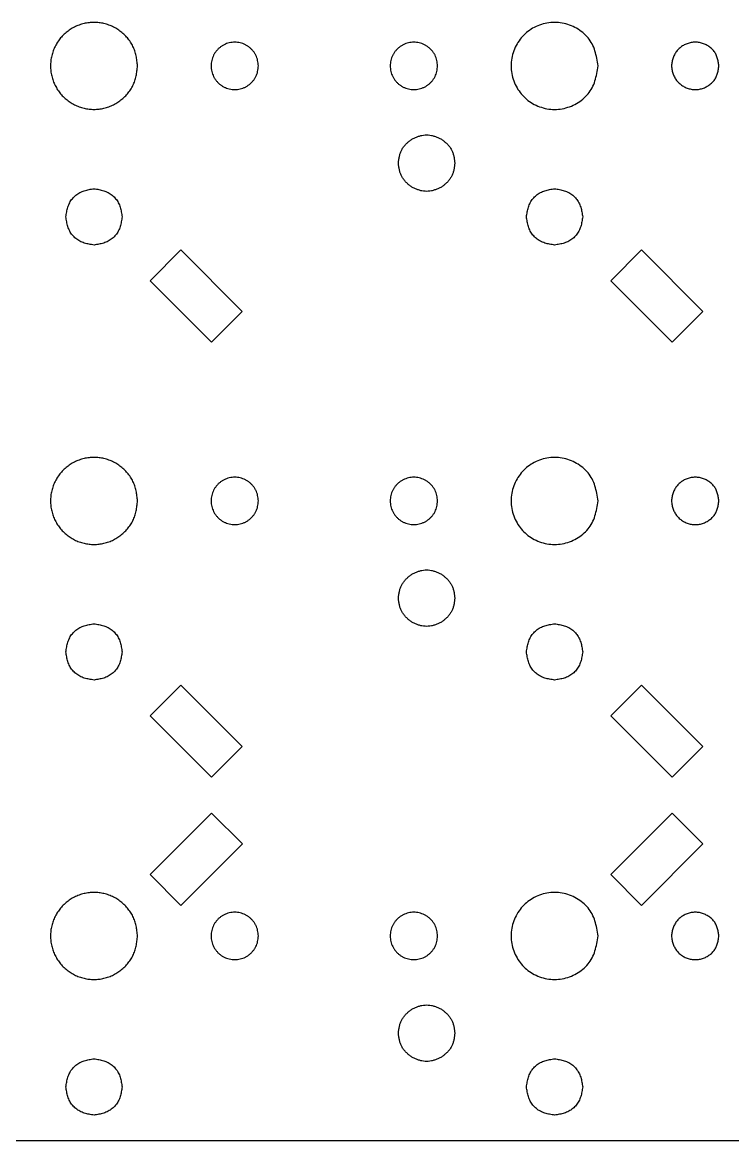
# Model space of a CAD drawing. Extents: x 1 to 215, y -90 to -6.
# Drawn here: x 60.01 to 87.77, y -89.68 to -45.98 of the extents above; entities that cross this region are included whole.
import ezdxf

# ---------------------------------------------------------------- set-up
doc = ezdxf.new("R2010")
doc.units = 0
for name, color, linetype in [('Cork_Diodes', 7, 'CONTINUOUS'), ('Cork_Holes', 7, 'CONTINUOUS'), ('Cork_Outline', 7, 'CONTINUOUS')]:
    doc.layers.add(name, color=color, linetype=linetype)

msp = doc.modelspace()

# ---------------------------------------------------------------- linework, layer by layer
at = {"layer": 'Cork_Diodes', "color": 2}
for points in [[(66.205986, -54.879112), (65.004566, -56.080532)], [(68.605987, -57.279121), (66.205986, -54.879112)], [(84.206966, -54.879112), (83.005546, -56.080532)], [(86.606965, -57.279121), (84.206966, -54.879112)], [(67.404565, -58.480541), (65.004566, -56.080532)], [(85.405545, -58.480541), (83.005546, -56.080532)], [(68.605987, -57.279121), (67.404565, -58.480541)], [(86.606965, -57.279121), (85.405545, -58.480541)], [(66.205986, -71.879332), (65.004566, -73.080752)], [(68.605987, -74.279341), (66.205986, -71.879332)], [(84.206966, -71.879332), (83.005546, -73.080752)], [(86.606965, -74.279341), (84.206966, -71.879332)], [(67.404565, -75.480761), (65.004566, -73.080752)], [(85.405545, -75.480761), (83.005546, -73.080752)], [(68.605987, -74.279341), (67.404565, -75.480761)], [(86.606965, -74.279341), (85.405545, -75.480761)], [(65.006752, -79.289993), (67.40675, -76.890011)], [(68.60817, -78.091431), (67.40675, -76.890011)], [(83.007732, -79.289993), (85.40773, -76.890011)], [(86.60915, -78.091431), (85.40773, -76.890011)], [(66.208172, -80.491413), (68.60817, -78.091431)], [(84.209152, -80.491413), (86.60915, -78.091431)], [(66.208172, -80.491413), (65.006752, -79.289993)], [(84.209152, -80.491413), (83.007732, -79.289993)]]:
    msp.add_lwpolyline(points, dxfattribs=at)
at = {"layer": 'Cork_Holes', "color": 1}
for points, knots in [([(64.50988, -47.685223), (64.503118, -47.751385), (64.489641, -47.883244), (64.45997, -48.079282), (64.411239, -48.270261), (64.334885, -48.451417), (64.235631, -48.620907), (64.116301, -48.778685), (63.979874, -48.922966), (63.827663, -49.051241), (63.661796, -49.160934), (63.483965, -49.250116), (63.296807, -49.318015), (63.103881, -49.363527), (62.907957, -49.38612), (62.711749, -49.386123), (62.515901, -49.363534), (62.323076, -49.318004), (62.135937, -49.25007), (61.957925, -49.160862), (61.791658, -49.051309), (61.639251, -48.923205), (61.5034, -48.778961), (61.385907, -48.620627), (61.287801, -48.450716), (61.209417, -48.2698), (61.15244, -48.080025), (61.11771, -47.883986), (61.105971, -47.685223), (61.11771, -47.48646), (61.15244, -47.290422), (61.209419, -47.100644), (61.287803, -46.919722), (61.385906, -46.749802), (61.503392, -46.59146), (61.639255, -46.447234), (61.79166, -46.319136), (61.957926, -46.209584), (62.135938, -46.120375), (62.323077, -46.05244), (62.515897, -46.006875), (62.711752, -45.98432), (62.907955, -45.984323), (63.103885, -46.006881), (63.296805, -46.052429), (63.483964, -46.120329), (63.661795, -46.209512), (63.827662, -46.319204), (63.979869, -46.447472), (64.116309, -46.591736), (64.235631, -46.749521), (64.334884, -46.919021), (64.411237, -47.100184), (64.459971, -47.291164), (64.489646, -47.487202), (64.50312, -47.619061), (64.50988, -47.685223)], [0, 0, 0, 0, 0.199511, 0.397619, 0.594372, 0.789092, 0.985302, 1.182164, 1.381307, 1.579789, 1.778023, 1.976494, 2.17521, 2.373968, 2.569796, 2.765564, 2.961306, 3.159921, 3.358581, 3.557237, 3.755889, 3.954551, 4.153188, 4.348958, 4.544734, 4.740506, 4.939139, 5.137799, 5.336447, 5.535096, 5.733755, 5.932388, 6.128167, 6.323954, 6.519729, 6.718353, 6.91701, 7.115662, 7.314318, 7.512981, 7.7116, 7.90734, 8.103108, 8.298934, 8.497696, 8.696414, 8.894886, 9.09312, 9.291596, 9.490726, 9.687594, 9.883815, 10.078541, 10.275295, 10.473403, 10.672913, 10.672913, 10.672913, 10.672913]), ([(82.510098, -47.685223), (82.494574, -47.784809), (82.463773, -47.982399), (82.397101, -48.272907), (82.288665, -48.546608), (82.122505, -48.787618), (81.91417, -48.992516), (81.670249, -49.161557), (81.399173, -49.288291), (81.108913, -49.367164), (80.809867, -49.394254), (80.510613, -49.367122), (80.22024, -49.288598), (79.950295, -49.16221), (79.70954, -48.991959), (79.503312, -48.785683), (79.333144, -48.545056), (79.206723, -48.275341), (79.128152, -47.984966), (79.101078, -47.685219), (79.128151, -47.385474), (79.206722, -47.095099), (79.333147, -46.825388), (79.503313, -46.584756), (79.709538, -46.378469), (79.950289, -46.208206), (80.220244, -46.081843), (80.510613, -46.003324), (80.809867, -45.976193), (81.108912, -46.003281), (81.399169, -46.08215), (81.670255, -46.208858), (81.914172, -46.377913), (82.122503, -46.582821), (82.288659, -46.823837), (82.397101, -47.097532), (82.463775, -47.388041), (82.494575, -47.585633), (82.510098, -47.685223)], [0, 0, 0, 0, 0.30234, 0.599874, 0.892711, 1.17954, 1.471261, 1.764908, 2.065682, 2.364592, 2.662799, 2.961697, 3.261277, 3.560795, 3.851168, 4.141486, 4.43172, 4.730945, 5.030386, 5.329728, 5.629082, 5.928517, 6.227737, 6.517976, 6.808304, 7.098681, 7.39819, 7.697768, 7.996667, 8.294874, 8.593782, 8.894548, 9.188199, 9.479928, 9.766762, 10.059594, 10.357123, 10.659474, 10.659474, 10.659474, 10.659474]), ([(69.234997, -47.685223), (69.231318, -47.721222), (69.223984, -47.792968), (69.207846, -47.899637), (69.181322, -48.00355), (69.139779, -48.102122), (69.085774, -48.194346), (69.020845, -48.280197), (68.94661, -48.3587), (68.863789, -48.428495), (68.773543, -48.488189), (68.676775, -48.536702), (68.574942, -48.573647), (68.469973, -48.59844), (68.363357, -48.610641), (68.256607, -48.610646), (68.150039, -48.59843), (68.04511, -48.573692), (67.943295, -48.536691), (67.846434, -48.488148), (67.755966, -48.428533), (67.673038, -48.35883), (67.599117, -48.280347), (67.535187, -48.194194), (67.481809, -48.10174), (67.439158, -48.003301), (67.408155, -47.90004), (67.389258, -47.793372), (67.38287, -47.685219), (67.389256, -47.577068), (67.408151, -47.4704), (67.43916, -47.367145), (67.481809, -47.268706), (67.535187, -47.176253), (67.599117, -47.090099), (67.673037, -47.011616), (67.755965, -46.941913), (67.846433, -46.8823), (67.943291, -46.833753), (68.045119, -46.7968), (68.150033, -46.772004), (68.256607, -46.759804), (68.363358, -46.759801), (68.469966, -46.772021), (68.57495, -46.796743), (68.67678, -46.833715), (68.773535, -46.882262), (68.86379, -46.941949), (68.94661, -47.011746), (69.020845, -47.090249), (69.085773, -47.1761), (69.139777, -47.268325), (69.181322, -47.366894), (69.207841, -47.470804), (69.223988, -47.577472), (69.231319, -47.649221), (69.234997, -47.685223)], [0, 0, 0, 0, 0.108553, 0.21635, 0.323408, 0.429357, 0.536121, 0.643239, 0.751593, 0.85959, 0.967456, 1.075444, 1.183569, 1.291718, 1.398265, 1.504786, 1.611285, 1.719348, 1.82745, 1.935546, 2.043639, 2.151734, 2.259813, 2.366337, 2.472864, 2.579386, 2.687466, 2.795563, 2.903647, 3.011743, 3.119835, 3.227909, 3.334431, 3.440959, 3.547482, 3.65556, 3.763656, 3.87175, 3.979842, 4.087936, 4.196006, 4.302506, 4.409027, 4.515573, 4.623713, 4.731843, 4.839844, 4.947709, 5.055706, 5.16406, 5.271178, 5.377942, 5.483891, 5.590942, 5.698734, 5.807299, 5.807299, 5.807299, 5.807299]), ([(76.234983, -47.685223), (76.231304, -47.721222), (76.22397, -47.792968), (76.207832, -47.899637), (76.181308, -48.00355), (76.139765, -48.102122), (76.08576, -48.194346), (76.020831, -48.280197), (75.946596, -48.3587), (75.863775, -48.428495), (75.773529, -48.488188), (75.676762, -48.536702), (75.574929, -48.573647), (75.469959, -48.59844), (75.363343, -48.610641), (75.256593, -48.610646), (75.150025, -48.59843), (75.045096, -48.573692), (74.943281, -48.536691), (74.84642, -48.488148), (74.755952, -48.428533), (74.673024, -48.35883), (74.599103, -48.280347), (74.535173, -48.194194), (74.481795, -48.10174), (74.439144, -48.003301), (74.408141, -47.90004), (74.389244, -47.793372), (74.382856, -47.685219), (74.389242, -47.577068), (74.408137, -47.4704), (74.439146, -47.367145), (74.481794, -47.268706), (74.535174, -47.176253), (74.599103, -47.090099), (74.673024, -47.011617), (74.755952, -46.941913), (74.846419, -46.8823), (74.943277, -46.833753), (75.045105, -46.7968), (75.150019, -46.772004), (75.256593, -46.759804), (75.363344, -46.759801), (75.469952, -46.772021), (75.574937, -46.796743), (75.676767, -46.833715), (75.773521, -46.882262), (75.863776, -46.941949), (75.946596, -47.011746), (76.020831, -47.090249), (76.085759, -47.1761), (76.139763, -47.268325), (76.181308, -47.366894), (76.207827, -47.470804), (76.223974, -47.577472), (76.231305, -47.649221), (76.234983, -47.685223)], [0, 0, 0, 0, 0.108553, 0.21635, 0.323408, 0.429357, 0.536121, 0.643239, 0.751593, 0.85959, 0.967456, 1.075443, 1.183569, 1.291718, 1.398265, 1.504786, 1.611285, 1.719348, 1.82745, 1.935546, 2.043639, 2.151734, 2.259813, 2.366337, 2.472865, 2.579386, 2.687466, 2.795563, 2.903647, 3.011743, 3.119835, 3.22791, 3.334431, 3.440959, 3.547482, 3.655561, 3.763656, 3.87175, 3.979842, 4.087936, 4.196006, 4.302506, 4.409027, 4.515573, 4.623714, 4.731844, 4.839844, 4.947709, 5.055706, 5.16406, 5.271178, 5.377942, 5.483891, 5.590942, 5.698734, 5.807299, 5.807299, 5.807299, 5.807299]), ([(87.234961, -47.685223), (87.226514, -47.739411), (87.209753, -47.846924), (87.173478, -48.004993), (87.114472, -48.153916), (87.024067, -48.285057), (86.910707, -48.396548), (86.777982, -48.488519), (86.630488, -48.557478), (86.47255, -48.600384), (86.309835, -48.615118), (86.147007, -48.600361), (85.989008, -48.557645), (85.842129, -48.488874), (85.711126, -48.396245), (85.598913, -48.284006), (85.506331, -48.15307), (85.437535, -48.006318), (85.394784, -47.84832), (85.380053, -47.685223), (85.394784, -47.522126), (85.437535, -47.364129), (85.506328, -47.217375), (85.598914, -47.086439), (85.71113, -46.974196), (85.842119, -46.88154), (85.989013, -46.812792), (86.147006, -46.770064), (86.309835, -46.755299), (86.472551, -46.770041), (86.630483, -46.812959), (86.777992, -46.881895), (86.910703, -46.973894), (87.024066, -47.085386), (87.114472, -47.21653), (87.173478, -47.365453), (87.209755, -47.523522), (87.226514, -47.631035), (87.234961, -47.685223)], [0, 0, 0, 0, 0.164513, 0.326404, 0.485735, 0.641811, 0.800542, 0.960316, 1.123972, 1.286612, 1.448871, 1.611507, 1.774511, 1.937483, 2.095477, 2.253444, 2.411371, 2.57418, 2.737108, 2.89999, 3.062871, 3.2258, 3.388607, 3.546536, 3.704509, 3.862513, 4.02548, 4.188486, 4.351122, 4.513382, 4.676024, 4.839675, 4.99946, 5.158195, 5.314272, 5.473603, 5.635495, 5.800007, 5.800007, 5.800007, 5.800007]), ([(74.70988, -51.485301), (74.714346, -51.442623), (74.723255, -51.357476), (74.742571, -51.230672), (74.77387, -51.10672), (74.822323, -50.988616), (74.88595, -50.878406), (74.964004, -50.777392), (75.0557, -50.688308), (75.155858, -50.608174), (75.225149, -50.557896), (75.25988, -50.532695)], [0, 0, 0, 0, 0.12873, 0.256825, 0.384523, 0.511259, 0.638496, 0.765223, 0.892931, 1.021029, 1.149753, 1.149753, 1.149753, 1.149753]), ([(75.25988, -50.532695), (75.299074, -50.515216), (75.377268, -50.480345), (75.496751, -50.433673), (75.619744, -50.398784), (75.746254, -50.381714), (75.873509, -50.381707), (76.000007, -50.398805), (76.123028, -50.433589), (76.242492, -50.480323), (76.320686, -50.515209), (76.35988, -50.532695)], [0, 0, 0, 0, 0.128739, 0.256841, 0.38455, 0.511277, 0.63851, 0.765238, 0.892931, 1.021043, 1.149792, 1.149792, 1.149792, 1.149792]), ([(76.35988, -50.532695), (76.394611, -50.557896), (76.463904, -50.608173), (76.564062, -50.688308), (76.655758, -50.777391), (76.733811, -50.878406), (76.797437, -50.988616), (76.84589, -51.106721), (76.877191, -51.230672), (76.896511, -51.357475), (76.905416, -51.442622), (76.90988, -51.485301)], [0, 0, 0, 0, 0.128726, 0.256824, 0.384532, 0.511259, 0.638495, 0.765232, 0.89293, 1.021025, 1.149755, 1.149755, 1.149755, 1.149755]), ([(75.25988, -52.437934), (75.22515, -52.412728), (75.155863, -52.362443), (75.055701, -52.282315), (74.963998, -52.193236), (74.885956, -52.092213), (74.822322, -51.982008), (74.773869, -51.863907), (74.742569, -51.739954), (74.723249, -51.613142), (74.714344, -51.527986), (74.70988, -51.485301)], [0, 0, 0, 0, 0.128731, 0.256826, 0.38453, 0.511266, 0.638498, 0.765229, 0.892928, 1.02103, 1.149778, 1.149778, 1.149778, 1.149778]), ([(76.90988, -51.485301), (76.905414, -51.527986), (76.896506, -51.613141), (76.87719, -51.739954), (76.845891, -51.863906), (76.797439, -51.982008), (76.733806, -52.092213), (76.655764, -52.193236), (76.564061, -52.282315), (76.463899, -52.362443), (76.39461, -52.412728), (76.35988, -52.437934)], [0, 0, 0, 0, 0.128749, 0.25685, 0.384549, 0.511279, 0.638511, 0.765247, 0.892951, 1.021046, 1.149779, 1.149779, 1.149779, 1.149779]), ([(76.35988, -52.437934), (76.320687, -52.455412), (76.242494, -52.490283), (76.123013, -52.536952), (76.000014, -52.571813), (75.873508, -52.588889), (75.746253, -52.588895), (75.619756, -52.571796), (75.496736, -52.537019), (75.377268, -52.490301), (75.299074, -52.455418), (75.25988, -52.437934)], [0, 0, 0, 0, 0.128737, 0.256836, 0.38454, 0.511268, 0.638501, 0.765228, 0.892919, 1.021027, 1.149775, 1.149775, 1.149775, 1.149775]), ([(61.709882, -53.585299), (61.719942, -53.521205), (61.73994, -53.393793), (61.783223, -53.205872), (61.853513, -53.027776), (61.960184, -52.869591), (62.094164, -52.735609), (62.25235, -52.628942), (62.43045, -52.558659), (62.618374, -52.515365), (62.745788, -52.495358), (62.809882, -52.485294)], [0, 0, 0, 0, 0.19462, 0.386887, 0.577546, 0.765391, 0.955006, 1.142837, 1.333506, 1.525779, 1.720402, 1.720402, 1.720402, 1.720402]), ([(62.809882, -52.485294), (62.873976, -52.495358), (63.00139, -52.515364), (63.189314, -52.55866), (63.367414, -52.628941), (63.5256, -52.735609), (63.65958, -52.869591), (63.766251, -53.027775), (63.836539, -53.205873), (63.879824, -53.393792), (63.899822, -53.521205), (63.909882, -53.585299)], [0, 0, 0, 0, 0.194622, 0.386895, 0.577565, 0.765396, 0.955011, 1.142856, 1.333514, 1.525782, 1.720402, 1.720402, 1.720402, 1.720402]), ([(79.70987, -53.585299), (79.71993, -53.521205), (79.739929, -53.393793), (79.783213, -53.205873), (79.853501, -53.027775), (79.960172, -52.869591), (80.094152, -52.735609), (80.252338, -52.628941), (80.430438, -52.55866), (80.618362, -52.515364), (80.745776, -52.495358), (80.80987, -52.485294)], [0, 0, 0, 0, 0.19462, 0.386888, 0.577546, 0.765391, 0.955006, 1.142836, 1.333506, 1.52578, 1.720401, 1.720401, 1.720401, 1.720401]), ([(80.80987, -52.485294), (80.873964, -52.495358), (81.001378, -52.515365), (81.189302, -52.558659), (81.367402, -52.628942), (81.525588, -52.735609), (81.659568, -52.869592), (81.766242, -53.027775), (81.836529, -53.205873), (81.879813, -53.393793), (81.899812, -53.521205), (81.909872, -53.585299)], [0, 0, 0, 0, 0.194622, 0.386896, 0.577565, 0.765396, 0.955011, 1.142857, 1.333515, 1.525783, 1.720403, 1.720403, 1.720403, 1.720403]), ([(62.809882, -54.685304), (62.745788, -54.675248), (62.618373, -54.655255), (62.43045, -54.611964), (62.252344, -54.541686), (62.094169, -54.434997), (61.96019, -54.301019), (61.853503, -54.142842), (61.783227, -53.964736), (61.739939, -53.776809), (61.719942, -53.649393), (61.709882, -53.585299)], [0, 0, 0, 0, 0.194619, 0.386891, 0.57756, 0.7654, 0.955015, 1.142846, 1.333522, 1.525796, 1.720417, 1.720417, 1.720417, 1.720417]), ([(63.909882, -53.585299), (63.899822, -53.649393), (63.879824, -53.776809), (63.836536, -53.964736), (63.766261, -54.142843), (63.659574, -54.301019), (63.525595, -54.434996), (63.36742, -54.541687), (63.189313, -54.611964), (63.001391, -54.655255), (62.873976, -54.675248), (62.809882, -54.685304)], [0, 0, 0, 0, 0.194621, 0.386895, 0.577571, 0.765401, 0.955016, 1.142857, 1.333526, 1.525798, 1.720416, 1.720416, 1.720416, 1.720416]), ([(80.80987, -54.685304), (80.745776, -54.675248), (80.618362, -54.655255), (80.43044, -54.611964), (80.252334, -54.541686), (80.094158, -54.434997), (79.960179, -54.301018), (79.85349, -54.142843), (79.783217, -53.964736), (79.739929, -53.776809), (79.71993, -53.649393), (79.70987, -53.585299)], [0, 0, 0, 0, 0.194618, 0.386889, 0.577557, 0.765399, 0.955014, 1.142845, 1.33352, 1.525795, 1.720416, 1.720416, 1.720416, 1.720416]), ([(81.909872, -53.585299), (81.899812, -53.649393), (81.879813, -53.776809), (81.836525, -53.964736), (81.766252, -54.142843), (81.659563, -54.301018), (81.525583, -54.434996), (81.367408, -54.541686), (81.189302, -54.611964), (81.001379, -54.655255), (80.873964, -54.675248), (80.80987, -54.685304)], [0, 0, 0, 0, 0.194621, 0.386895, 0.57757, 0.765402, 0.955018, 1.142858, 1.333527, 1.525799, 1.720418, 1.720418, 1.720418, 1.720418]), ([(64.50988, -64.685179), (64.503118, -64.751341), (64.489641, -64.883199), (64.45997, -65.079238), (64.411238, -65.270218), (64.334884, -65.45138), (64.235631, -65.62088), (64.116309, -65.778666), (63.979869, -65.92293), (63.827662, -66.051198), (63.661795, -66.160889), (63.483964, -66.250073), (63.296806, -66.317974), (63.103884, -66.363514), (62.907956, -66.386101), (62.71175, -66.386103), (62.515898, -66.363521), (62.323077, -66.317963), (62.135938, -66.250026), (61.957926, -66.160817), (61.79166, -66.051266), (61.639255, -65.923168), (61.503392, -65.778942), (61.385906, -65.6206), (61.287803, -65.450679), (61.209419, -65.269757), (61.15244, -65.07998), (61.11771, -64.883941), (61.105971, -64.685179), (61.11771, -64.486416), (61.15244, -64.290377), (61.209417, -64.100601), (61.287801, -63.919686), (61.385907, -63.749775), (61.5034, -63.59144), (61.639251, -63.447197), (61.791658, -63.319093), (61.957925, -63.20954), (62.135937, -63.120332), (62.323076, -63.052398), (62.515901, -63.006868), (62.711749, -62.984279), (62.907957, -62.984281), (63.103881, -63.006875), (63.296807, -63.052387), (63.483964, -63.120286), (63.661795, -63.209468), (63.827663, -63.31916), (63.979874, -63.447435), (64.116301, -63.591716), (64.23563, -63.749494), (64.334885, -63.918985), (64.411239, -64.100141), (64.459971, -64.291119), (64.489646, -64.487157), (64.50312, -64.619016), (64.50988, -64.685179)], [0, 0, 0, 0, 0.199511, 0.397619, 0.594372, 0.789098, 0.985319, 1.182187, 1.381317, 1.579793, 1.778027, 1.976498, 2.175217, 2.373979, 2.569807, 2.765575, 2.961317, 3.159936, 3.358599, 3.557255, 3.755907, 3.954565, 4.153188, 4.348963, 4.54475, 4.740529, 4.939162, 5.137821, 5.33647, 5.535119, 5.733778, 5.932411, 6.128184, 6.32396, 6.519729, 6.718366, 6.917028, 7.11568, 7.314336, 7.512997, 7.711611, 7.907353, 8.103121, 8.298949, 8.497707, 8.696422, 8.894895, 9.093129, 9.29161, 9.490753, 9.687615, 9.883825, 10.078545, 10.275299, 10.473407, 10.672917, 10.672917, 10.672917, 10.672917]), ([(82.510098, -64.685179), (82.494575, -64.784769), (82.463775, -64.982361), (82.397102, -65.272869), (82.288658, -65.546567), (82.122509, -65.78759), (81.914171, -65.992495), (81.670254, -66.161543), (81.399169, -66.288252), (81.108912, -66.36712), (80.809867, -66.394209), (80.510613, -66.367078), (80.220244, -66.288559), (79.95029, -66.162196), (79.709539, -65.991938), (79.503307, -65.785656), (79.333151, -65.545015), (79.206722, -65.275303), (79.128151, -64.984927), (79.101078, -64.685182), (79.128152, -64.385436), (79.206723, -64.095061), (79.333144, -63.825346), (79.503312, -63.584718), (79.70954, -63.378442), (79.950295, -63.208191), (80.22024, -63.081803), (80.510613, -63.00328), (80.809867, -62.976148), (81.108913, -63.003237), (81.399173, -63.08211), (81.670249, -63.208844), (81.91417, -63.377886), (82.122504, -63.582784), (82.288662, -63.823795), (82.397101, -64.097494), (82.463773, -64.388002), (82.494574, -64.585592), (82.510098, -64.685179)], [0, 0, 0, 0, 0.302351, 0.59988, 0.892711, 1.179556, 1.471282, 1.764929, 2.065695, 2.364603, 2.662811, 2.961709, 3.261287, 3.560796, 3.85117, 4.141494, 4.431742, 4.730962, 5.030398, 5.329751, 5.629093, 5.928534, 6.22776, 6.517993, 6.808312, 7.098685, 7.398202, 7.697782, 7.99668, 8.294887, 8.593798, 8.894572, 9.188218, 9.479939, 9.766767, 10.059604, 10.357139, 10.659479, 10.659479, 10.659479, 10.659479]), ([(69.234997, -64.685179), (69.231318, -64.721181), (69.223985, -64.792929), (69.207846, -64.899599), (69.181321, -65.003507), (69.139779, -65.102077), (69.085774, -65.194302), (69.020845, -65.280153), (68.94661, -65.358656), (68.863789, -65.428452), (68.773539, -65.488141), (68.676779, -65.536673), (68.574941, -65.573608), (68.469972, -65.598394), (68.363357, -65.610596), (68.256607, -65.610602), (68.150039, -65.598385), (68.045111, -65.573652), (67.943291, -65.536662), (67.846437, -65.488101), (67.755965, -65.428489), (67.673038, -65.358785), (67.599117, -65.280303), (67.535188, -65.194149), (67.481809, -65.101695), (67.439159, -65.003258), (67.408155, -64.900001), (67.389257, -64.793333), (67.38287, -64.685182), (67.389257, -64.57703), (67.408151, -64.470361), (67.439159, -64.367102), (67.481809, -64.268662), (67.535187, -64.176208), (67.599117, -64.090055), (67.673037, -64.011571), (67.755966, -63.94187), (67.846429, -63.882253), (67.943295, -63.833724), (68.045118, -63.79676), (68.150033, -63.771958), (68.256607, -63.75976), (68.363358, -63.759756), (68.469967, -63.771975), (68.574951, -63.796704), (68.676775, -63.833686), (68.773539, -63.882214), (68.863789, -63.941906), (68.94661, -64.011701), (69.020845, -64.090204), (69.085773, -64.176055), (69.139777, -64.268281), (69.181324, -64.366851), (69.207841, -64.470765), (69.223987, -64.577433), (69.231319, -64.64918), (69.234997, -64.685179)], [0, 0, 0, 0, 0.108565, 0.216356, 0.323408, 0.429357, 0.536121, 0.643239, 0.751593, 0.85959, 0.967456, 1.075449, 1.183573, 1.29172, 1.398267, 1.504788, 1.611288, 1.719349, 1.827449, 1.93555, 2.043643, 2.151738, 2.259817, 2.366341, 2.472868, 2.57939, 2.687464, 2.795556, 2.903652, 3.011736, 3.119833, 3.227913, 3.334435, 3.440963, 3.547486, 3.655564, 3.76366, 3.871754, 3.979841, 4.087937, 4.196008, 4.302508, 4.409029, 4.515576, 4.623717, 4.731848, 4.839844, 4.94771, 5.055706, 5.164061, 5.271179, 5.377942, 5.483891, 5.590948, 5.698746, 5.807299, 5.807299, 5.807299, 5.807299]), ([(76.234983, -64.685179), (76.231304, -64.721181), (76.223971, -64.792929), (76.207832, -64.899599), (76.181307, -65.003507), (76.139765, -65.102077), (76.08576, -65.194302), (76.020831, -65.280153), (75.946596, -65.358656), (75.863775, -65.428452), (75.773525, -65.488141), (75.676766, -65.536673), (75.574928, -65.573608), (75.469958, -65.598394), (75.363343, -65.610597), (75.256593, -65.610602), (75.150025, -65.598385), (75.045097, -65.573652), (74.943277, -65.536662), (74.846423, -65.488101), (74.755951, -65.428489), (74.673024, -65.358785), (74.599103, -65.280303), (74.535174, -65.194149), (74.481795, -65.101695), (74.439145, -65.003258), (74.408141, -64.900001), (74.389243, -64.793333), (74.382856, -64.685182), (74.389243, -64.57703), (74.408137, -64.470361), (74.439145, -64.367102), (74.481795, -64.268662), (74.535174, -64.176208), (74.599103, -64.090054), (74.673024, -64.011572), (74.755952, -63.94187), (74.846416, -63.882252), (74.943281, -63.833724), (75.045104, -63.79676), (75.150019, -63.771958), (75.256593, -63.75976), (75.363344, -63.759756), (75.469953, -63.771975), (75.574938, -63.796704), (75.676762, -63.833686), (75.773525, -63.882215), (75.863775, -63.941906), (75.946596, -64.011701), (76.020831, -64.090204), (76.085759, -64.176055), (76.139763, -64.268281), (76.18131, -64.366851), (76.207827, -64.470765), (76.223973, -64.577433), (76.231305, -64.64918), (76.234983, -64.685179)], [0, 0, 0, 0, 0.108565, 0.216356, 0.323408, 0.429357, 0.536121, 0.643239, 0.751593, 0.85959, 0.967456, 1.075448, 1.183572, 1.29172, 1.398267, 1.504788, 1.611288, 1.719349, 1.827449, 1.93555, 2.043643, 2.151738, 2.259817, 2.366341, 2.472869, 2.57939, 2.687464, 2.795556, 2.903652, 3.011736, 3.119833, 3.227914, 3.334435, 3.440963, 3.547486, 3.655565, 3.76366, 3.871754, 3.979841, 4.087937, 4.196008, 4.302508, 4.409029, 4.515576, 4.623717, 4.731849, 4.839844, 4.94771, 5.055706, 5.164061, 5.271179, 5.377942, 5.483891, 5.590948, 5.698746, 5.807299, 5.807299, 5.807299, 5.807299]), ([(87.234961, -64.685179), (87.226514, -64.739367), (87.209753, -64.846879), (87.173478, -65.004949), (87.114472, -65.153871), (87.024066, -65.285015), (86.910703, -65.396508), (86.777992, -65.488507), (86.630483, -65.557443), (86.472551, -65.600361), (86.309835, -65.615102), (86.147006, -65.600338), (85.989013, -65.55761), (85.84212, -65.488862), (85.711132, -65.396207), (85.598919, -65.283972), (85.50632, -65.153046), (85.437539, -65.006283), (85.394784, -64.848279), (85.380053, -64.685179), (85.394784, -64.522081), (85.437535, -64.364084), (85.506328, -64.217331), (85.598913, -64.086397), (85.711126, -63.974156), (85.842129, -63.881528), (85.989008, -63.812756), (86.147007, -63.770041), (86.309835, -63.755284), (86.47255, -63.770018), (86.630488, -63.812923), (86.777982, -63.881883), (86.910707, -63.973854), (87.024067, -64.085344), (87.114472, -64.216486), (87.173478, -64.365408), (87.209755, -64.523478), (87.226514, -64.63099), (87.234961, -64.685179)], [0, 0, 0, 0, 0.164513, 0.326404, 0.485735, 0.641812, 0.800547, 0.960332, 1.123983, 1.286625, 1.448885, 1.611521, 1.774527, 1.937494, 2.095498, 2.253465, 2.411377, 2.574203, 2.737138, 2.90002, 3.062902, 3.22583, 3.388638, 3.546566, 3.704534, 3.862527, 4.025499, 4.188504, 4.351139, 4.513399, 4.676039, 4.839695, 4.999469, 5.1582, 5.314276, 5.473607, 5.635498, 5.800011, 5.800011, 5.800011, 5.800011]), ([(74.70988, -68.485283), (74.714345, -68.442604), (74.723255, -68.357455), (74.742573, -68.230643), (74.773862, -68.106685), (74.822327, -67.988588), (74.885952, -67.878386), (74.964005, -67.777373), (75.055701, -67.688289), (75.155861, -67.608148), (75.22515, -67.557858), (75.25988, -67.532651)], [0, 0, 0, 0, 0.128731, 0.256832, 0.384548, 0.511268, 0.638499, 0.765225, 0.892934, 1.021036, 1.149771, 1.149771, 1.149771, 1.149771]), ([(75.25988, -67.532651), (75.299074, -67.515177), (75.377271, -67.480316), (75.496748, -67.433637), (75.619747, -67.39877), (75.746254, -67.381695), (75.873509, -67.381689), (76.000006, -67.398787), (76.123027, -67.43357), (76.24249, -67.480298), (76.320686, -67.515171), (76.35988, -67.532651)], [0, 0, 0, 0, 0.128734, 0.256836, 0.384541, 0.511268, 0.638501, 0.765229, 0.892922, 1.021031, 1.149773, 1.149773, 1.149773, 1.149773]), ([(76.35988, -67.532651), (76.39461, -67.557858), (76.463901, -67.608148), (76.564061, -67.688288), (76.655757, -67.777373), (76.73381, -67.878386), (76.797434, -67.988588), (76.845897, -68.106686), (76.877189, -68.230643), (76.896511, -68.357454), (76.905416, -68.442604), (76.90988, -68.485283)], [0, 0, 0, 0, 0.128737, 0.25684, 0.384549, 0.511275, 0.638505, 0.765224, 0.89294, 1.021042, 1.149773, 1.149773, 1.149773, 1.149773]), ([(75.25988, -69.437915), (75.22515, -69.412708), (75.155861, -69.362418), (75.055702, -69.282278), (74.964004, -69.193193), (74.88595, -69.092178), (74.822323, -68.981968), (74.77387, -68.863864), (74.742569, -68.739912), (74.72325, -68.613109), (74.714344, -68.527962), (74.70988, -68.485283)], [0, 0, 0, 0, 0.128735, 0.256838, 0.384546, 0.511274, 0.638511, 0.765247, 0.892945, 1.02104, 1.14977, 1.14977, 1.14977, 1.14977]), ([(76.90988, -68.485283), (76.905414, -68.527962), (76.896505, -68.613109), (76.877189, -68.739912), (76.84589, -68.863864), (76.797439, -68.981968), (76.733812, -69.092178), (76.655758, -69.193193), (76.564061, -69.282278), (76.463901, -69.362418), (76.39461, -69.412708), (76.35988, -69.437915)], [0, 0, 0, 0, 0.12873, 0.256825, 0.384523, 0.511258, 0.638495, 0.765222, 0.892931, 1.021034, 1.149771, 1.149771, 1.149771, 1.149771]), ([(76.35988, -69.437915), (76.320686, -69.455387), (76.242491, -69.490246), (76.12301, -69.536912), (76.000018, -69.5718), (75.873506, -69.588873), (75.746256, -69.588866), (75.619733, -69.571821), (75.496768, -69.536829), (75.377269, -69.490224), (75.299073, -69.45538), (75.25988, -69.437915)], [0, 0, 0, 0, 0.12873, 0.256829, 0.384537, 0.511265, 0.638499, 0.765225, 0.892949, 1.021039, 1.149758, 1.149758, 1.149758, 1.149758]), ([(61.709882, -70.585281), (61.719942, -70.521187), (61.739939, -70.393771), (61.783227, -70.205844), (61.853503, -70.027738), (61.96019, -69.869562), (62.094169, -69.735584), (62.252344, -69.628894), (62.43045, -69.558616), (62.618373, -69.515325), (62.745788, -69.495333), (62.809882, -69.485276)], [0, 0, 0, 0, 0.194621, 0.386895, 0.577571, 0.765401, 0.955016, 1.142857, 1.333525, 1.525797, 1.720417, 1.720417, 1.720417, 1.720417]), ([(62.809882, -69.485276), (62.873976, -69.495333), (63.001391, -69.515325), (63.189313, -69.558617), (63.36742, -69.628894), (63.525595, -69.735584), (63.659574, -69.869562), (63.766261, -70.027738), (63.836536, -70.205844), (63.879824, -70.393771), (63.899822, -70.521187), (63.909882, -70.585281)], [0, 0, 0, 0, 0.194619, 0.38689, 0.57756, 0.7654, 0.955015, 1.142846, 1.333521, 1.525796, 1.720416, 1.720416, 1.720416, 1.720416]), ([(79.70987, -70.585281), (79.71993, -70.521187), (79.739929, -70.393771), (79.783217, -70.205845), (79.853491, -70.027737), (79.960178, -69.869562), (80.094157, -69.735584), (80.252332, -69.628894), (80.430438, -69.558617), (80.618361, -69.515325), (80.745776, -69.495333), (80.80987, -69.485276)], [0, 0, 0, 0, 0.194621, 0.386895, 0.57757, 0.765401, 0.955016, 1.142856, 1.333526, 1.525798, 1.720416, 1.720416, 1.720416, 1.720416]), ([(80.80987, -69.485276), (80.873964, -69.495333), (81.001379, -69.515325), (81.189302, -69.558616), (81.367408, -69.628894), (81.525583, -69.735584), (81.659563, -69.869562), (81.766252, -70.027737), (81.836525, -70.205845), (81.879813, -70.393771), (81.899812, -70.521187), (81.909872, -70.585281)], [0, 0, 0, 0, 0.194619, 0.386891, 0.57756, 0.7654, 0.955016, 1.142847, 1.333523, 1.525797, 1.720418, 1.720418, 1.720418, 1.720418]), ([(62.809882, -71.685286), (62.745788, -71.675222), (62.618374, -71.655216), (62.43045, -71.611921), (62.25235, -71.541639), (62.094164, -71.434971), (61.960184, -71.300989), (61.853513, -71.142805), (61.783223, -70.964708), (61.73994, -70.776788), (61.719942, -70.649375), (61.709882, -70.585281)], [0, 0, 0, 0, 0.194622, 0.386896, 0.577565, 0.765396, 0.955011, 1.142856, 1.333514, 1.525782, 1.720402, 1.720402, 1.720402, 1.720402]), ([(63.909882, -70.585281), (63.899822, -70.649375), (63.879824, -70.776788), (63.836539, -70.964708), (63.766251, -71.142805), (63.65958, -71.300989), (63.5256, -71.434971), (63.367414, -71.541639), (63.189314, -71.611921), (63.00139, -71.655216), (62.873976, -71.675222), (62.809882, -71.685286)], [0, 0, 0, 0, 0.19462, 0.386888, 0.577546, 0.765391, 0.955006, 1.142837, 1.333507, 1.52578, 1.720402, 1.720402, 1.720402, 1.720402]), ([(80.80987, -71.685286), (80.745776, -71.675222), (80.618363, -71.655216), (80.43044, -71.611921), (80.25234, -71.541638), (80.094154, -71.434972), (79.960173, -71.300989), (79.8535, -71.142805), (79.783213, -70.964708), (79.739929, -70.776788), (79.71993, -70.649375), (79.70987, -70.585281)], [0, 0, 0, 0, 0.194621, 0.386894, 0.577562, 0.765394, 0.955009, 1.142855, 1.333513, 1.525781, 1.720401, 1.720401, 1.720401, 1.720401]), ([(81.909872, -70.585281), (81.899812, -70.649375), (81.879813, -70.776788), (81.836529, -70.964708), (81.766242, -71.142806), (81.659568, -71.300989), (81.525588, -71.434971), (81.367402, -71.541639), (81.189302, -71.611921), (81.001378, -71.655216), (80.873964, -71.675222), (80.80987, -71.685286)], [0, 0, 0, 0, 0.19462, 0.386888, 0.577546, 0.765392, 0.955007, 1.142838, 1.333507, 1.525781, 1.720403, 1.720403, 1.720403, 1.720403]), ([(64.50988, -81.685399), (64.503118, -81.751561), (64.489641, -81.883419), (64.45997, -82.079458), (64.411238, -82.270438), (64.334884, -82.4516), (64.235631, -82.6211), (64.116309, -82.778886), (63.979869, -82.92315), (63.827662, -83.051418), (63.661795, -83.161109), (63.483964, -83.250293), (63.296806, -83.318194), (63.103884, -83.363734), (62.907956, -83.386321), (62.71175, -83.386323), (62.515898, -83.363741), (62.323077, -83.318183), (62.135938, -83.250246), (61.957926, -83.161037), (61.79166, -83.051486), (61.639255, -82.923388), (61.503392, -82.779162), (61.385906, -82.62082), (61.287803, -82.450899), (61.209419, -82.269977), (61.15244, -82.0802), (61.11771, -81.884161), (61.105971, -81.685399), (61.11771, -81.486636), (61.15244, -81.290597), (61.209417, -81.100821), (61.287801, -80.919906), (61.385907, -80.749995), (61.5034, -80.59166), (61.639251, -80.447417), (61.791658, -80.319313), (61.957925, -80.20976), (62.135937, -80.120552), (62.323076, -80.052618), (62.515901, -80.007088), (62.711749, -79.984499), (62.907957, -79.984501), (63.103881, -80.007095), (63.296807, -80.052607), (63.483964, -80.120506), (63.661795, -80.209688), (63.827663, -80.31938), (63.979874, -80.447655), (64.116301, -80.591936), (64.23563, -80.749714), (64.334885, -80.919205), (64.411239, -81.100361), (64.459971, -81.291339), (64.489646, -81.487377), (64.50312, -81.619236), (64.50988, -81.685399)], [0, 0, 0, 0, 0.199511, 0.397619, 0.594372, 0.789098, 0.985319, 1.182187, 1.381317, 1.579793, 1.778027, 1.976498, 2.175217, 2.373979, 2.569807, 2.765575, 2.961317, 3.159936, 3.358599, 3.557255, 3.755907, 3.954565, 4.153188, 4.348963, 4.54475, 4.740529, 4.939162, 5.137821, 5.33647, 5.535119, 5.733778, 5.932411, 6.128184, 6.32396, 6.519729, 6.718366, 6.917028, 7.11568, 7.314336, 7.512997, 7.711611, 7.907353, 8.103121, 8.298949, 8.497707, 8.696422, 8.894895, 9.093129, 9.29161, 9.490753, 9.687615, 9.883825, 10.078545, 10.275299, 10.473407, 10.672917, 10.672917, 10.672917, 10.672917]), ([(82.510098, -81.685399), (82.494575, -81.784989), (82.463775, -81.982581), (82.397102, -82.273089), (82.288658, -82.546787), (82.122509, -82.78781), (81.914171, -82.992715), (81.670254, -83.161763), (81.399169, -83.288472), (81.108912, -83.36734), (80.809867, -83.394429), (80.510613, -83.367298), (80.220244, -83.288779), (79.95029, -83.162416), (79.709539, -82.992158), (79.503307, -82.785876), (79.333151, -82.545235), (79.206722, -82.275523), (79.128151, -81.985147), (79.101078, -81.685402), (79.128152, -81.385656), (79.206723, -81.095281), (79.333144, -80.825566), (79.503312, -80.584938), (79.70954, -80.378662), (79.950295, -80.208411), (80.22024, -80.082023), (80.510613, -80.0035), (80.809867, -79.976368), (81.108913, -80.003457), (81.399173, -80.08233), (81.670249, -80.209064), (81.91417, -80.378106), (82.122504, -80.583004), (82.288662, -80.824015), (82.397101, -81.097714), (82.463773, -81.388222), (82.494574, -81.585812), (82.510098, -81.685399)], [0, 0, 0, 0, 0.302351, 0.59988, 0.892711, 1.179556, 1.471282, 1.764929, 2.065695, 2.364603, 2.662811, 2.961709, 3.261287, 3.560796, 3.85117, 4.141494, 4.431742, 4.730962, 5.030398, 5.329751, 5.629093, 5.928534, 6.22776, 6.517993, 6.808312, 7.098685, 7.398202, 7.697782, 7.99668, 8.294887, 8.593798, 8.894572, 9.188218, 9.479939, 9.766767, 10.059604, 10.357139, 10.659479, 10.659479, 10.659479, 10.659479]), ([(69.234997, -81.685399), (69.231318, -81.721401), (69.223985, -81.793149), (69.207846, -81.899819), (69.181321, -82.003727), (69.139779, -82.102297), (69.085774, -82.194522), (69.020845, -82.280373), (68.94661, -82.358876), (68.863789, -82.428672), (68.773539, -82.488361), (68.676779, -82.536893), (68.574941, -82.573828), (68.469972, -82.598614), (68.363357, -82.610816), (68.256607, -82.610822), (68.150039, -82.598605), (68.045111, -82.573872), (67.943291, -82.536882), (67.846437, -82.488321), (67.755965, -82.428709), (67.673038, -82.359005), (67.599117, -82.280523), (67.535188, -82.194369), (67.481809, -82.101915), (67.439159, -82.003478), (67.408155, -81.900221), (67.389257, -81.793553), (67.38287, -81.685402), (67.389257, -81.57725), (67.408151, -81.470581), (67.439159, -81.367322), (67.481809, -81.268882), (67.535187, -81.176428), (67.599117, -81.090275), (67.673037, -81.011791), (67.755966, -80.94209), (67.846429, -80.882473), (67.943295, -80.833944), (68.045118, -80.79698), (68.150033, -80.772178), (68.256607, -80.75998), (68.363358, -80.759976), (68.469967, -80.772195), (68.574951, -80.796924), (68.676775, -80.833906), (68.773539, -80.882434), (68.863789, -80.942126), (68.94661, -81.011921), (69.020845, -81.090424), (69.085773, -81.176275), (69.139777, -81.268501), (69.181324, -81.367071), (69.207841, -81.470985), (69.223987, -81.577653), (69.231319, -81.6494), (69.234997, -81.685399)], [0, 0, 0, 0, 0.108565, 0.216356, 0.323408, 0.429357, 0.536121, 0.643239, 0.751593, 0.85959, 0.967456, 1.075449, 1.183573, 1.29172, 1.398267, 1.504788, 1.611288, 1.719349, 1.827449, 1.93555, 2.043643, 2.151738, 2.259817, 2.366341, 2.472868, 2.57939, 2.687464, 2.795556, 2.903652, 3.011736, 3.119833, 3.227913, 3.334435, 3.440963, 3.547486, 3.655564, 3.76366, 3.871754, 3.979841, 4.087937, 4.196008, 4.302508, 4.409029, 4.515576, 4.623717, 4.731848, 4.839844, 4.94771, 5.055706, 5.164061, 5.271179, 5.377942, 5.483891, 5.590948, 5.698746, 5.807299, 5.807299, 5.807299, 5.807299]), ([(76.234983, -81.685399), (76.231304, -81.721401), (76.223971, -81.793149), (76.207832, -81.899819), (76.181307, -82.003727), (76.139765, -82.102297), (76.08576, -82.194522), (76.020831, -82.280373), (75.946596, -82.358876), (75.863775, -82.428672), (75.773525, -82.488361), (75.676766, -82.536893), (75.574928, -82.573828), (75.469958, -82.598614), (75.363343, -82.610817), (75.256593, -82.610822), (75.150025, -82.598605), (75.045097, -82.573872), (74.943277, -82.536882), (74.846423, -82.488321), (74.755951, -82.428709), (74.673024, -82.359005), (74.599103, -82.280523), (74.535174, -82.194369), (74.481795, -82.101915), (74.439145, -82.003478), (74.408141, -81.900221), (74.389243, -81.793553), (74.382856, -81.685402), (74.389243, -81.57725), (74.408137, -81.470581), (74.439145, -81.367322), (74.481795, -81.268882), (74.535174, -81.176428), (74.599103, -81.090274), (74.673024, -81.011792), (74.755952, -80.94209), (74.846416, -80.882472), (74.943281, -80.833944), (75.045104, -80.79698), (75.150019, -80.772178), (75.256593, -80.75998), (75.363344, -80.759976), (75.469953, -80.772195), (75.574938, -80.796924), (75.676762, -80.833906), (75.773525, -80.882435), (75.863775, -80.942126), (75.946596, -81.011921), (76.020831, -81.090424), (76.085759, -81.176275), (76.139763, -81.268501), (76.18131, -81.367071), (76.207827, -81.470985), (76.223973, -81.577653), (76.231305, -81.6494), (76.234983, -81.685399)], [0, 0, 0, 0, 0.108565, 0.216356, 0.323408, 0.429357, 0.536121, 0.643239, 0.751593, 0.85959, 0.967456, 1.075448, 1.183572, 1.29172, 1.398267, 1.504788, 1.611288, 1.719349, 1.827449, 1.93555, 2.043643, 2.151738, 2.259817, 2.366341, 2.472869, 2.57939, 2.687464, 2.795556, 2.903652, 3.011736, 3.119833, 3.227914, 3.334435, 3.440963, 3.547486, 3.655565, 3.76366, 3.871754, 3.979841, 4.087937, 4.196008, 4.302508, 4.409029, 4.515576, 4.623717, 4.731849, 4.839844, 4.94771, 5.055706, 5.164061, 5.271179, 5.377942, 5.483891, 5.590948, 5.698746, 5.807299, 5.807299, 5.807299, 5.807299]), ([(87.234961, -81.685399), (87.226514, -81.739587), (87.209753, -81.847099), (87.173478, -82.005169), (87.114472, -82.154091), (87.024066, -82.285235), (86.910703, -82.396728), (86.777992, -82.488727), (86.630483, -82.557663), (86.472551, -82.600581), (86.309835, -82.615322), (86.147006, -82.600558), (85.989013, -82.55783), (85.84212, -82.489082), (85.711132, -82.396427), (85.598919, -82.284192), (85.50632, -82.153266), (85.437539, -82.006503), (85.394784, -81.848499), (85.380053, -81.685399), (85.394784, -81.522301), (85.437535, -81.364304), (85.506328, -81.217551), (85.598913, -81.086617), (85.711126, -80.974376), (85.842129, -80.881748), (85.989008, -80.812976), (86.147007, -80.770261), (86.309835, -80.755504), (86.47255, -80.770238), (86.630488, -80.813143), (86.777982, -80.882103), (86.910707, -80.974074), (87.024067, -81.085564), (87.114472, -81.216706), (87.173478, -81.365628), (87.209755, -81.523698), (87.226514, -81.63121), (87.234961, -81.685399)], [0, 0, 0, 0, 0.164513, 0.326404, 0.485735, 0.641812, 0.800547, 0.960332, 1.123983, 1.286625, 1.448885, 1.611521, 1.774527, 1.937494, 2.095498, 2.253465, 2.411377, 2.574203, 2.737138, 2.90002, 3.062902, 3.22583, 3.388638, 3.546566, 3.704534, 3.862527, 4.025499, 4.188504, 4.351139, 4.513399, 4.676039, 4.839695, 4.999469, 5.1582, 5.314276, 5.473607, 5.635498, 5.800011, 5.800011, 5.800011, 5.800011]), ([(74.70988, -85.485239), (74.714346, -85.44256), (74.723255, -85.357413), (74.742571, -85.230609), (74.77387, -85.106657), (74.822323, -84.988554), (74.88595, -84.878344), (74.964004, -84.777329), (75.055702, -84.688244), (75.155861, -84.608104), (75.22515, -84.557813), (75.25988, -84.532606)], [0, 0, 0, 0, 0.12873, 0.256825, 0.384523, 0.511259, 0.638496, 0.765223, 0.892932, 1.021034, 1.14977, 1.14977, 1.14977, 1.14977]), ([(75.25988, -84.532606), (75.299074, -84.515134), (75.37727, -84.480276), (75.496752, -84.433609), (75.619744, -84.398722), (75.746255, -84.381649), (75.873506, -84.381656), (76.000029, -84.398701), (76.122994, -84.433693), (76.242492, -84.480298), (76.320687, -84.515142), (76.35988, -84.532606)], [0, 0, 0, 0, 0.128731, 0.256831, 0.38454, 0.511267, 0.6385, 0.765228, 0.892952, 1.02104, 1.149758, 1.149758, 1.149758, 1.149758]), ([(76.35988, -84.532606), (76.39461, -84.557813), (76.463901, -84.608103), (76.564061, -84.688244), (76.655758, -84.777329), (76.733811, -84.878343), (76.797437, -84.988554), (76.84589, -85.106658), (76.877191, -85.230609), (76.896511, -85.357413), (76.905416, -85.44256), (76.90988, -85.485239)], [0, 0, 0, 0, 0.128737, 0.25684, 0.384549, 0.511275, 0.638512, 0.765248, 0.892946, 1.021041, 1.149771, 1.149771, 1.149771, 1.149771]), ([(75.25988, -86.437871), (75.22515, -86.412664), (75.155861, -86.362373), (75.055701, -86.282233), (74.964005, -86.193148), (74.885952, -86.092136), (74.822326, -85.981934), (74.773865, -85.863839), (74.742569, -85.739885), (74.72325, -85.613073), (74.714344, -85.52792), (74.70988, -85.485239)], [0, 0, 0, 0, 0.128735, 0.256838, 0.384546, 0.511273, 0.638504, 0.765223, 0.892928, 1.021036, 1.149772, 1.149772, 1.149772, 1.149772]), ([(76.90988, -85.485239), (76.905414, -85.52792), (76.896505, -85.613073), (76.877189, -85.739885), (76.845895, -85.863839), (76.797435, -85.981934), (76.73381, -86.092136), (76.655758, -86.193148), (76.564061, -86.282233), (76.463901, -86.362374), (76.39461, -86.412664), (76.35988, -86.437871)], [0, 0, 0, 0, 0.128737, 0.256844, 0.384549, 0.511267, 0.638498, 0.765224, 0.892933, 1.021036, 1.149773, 1.149773, 1.149773, 1.149773]), ([(61.709882, -87.585236), (61.719942, -87.521143), (61.73994, -87.39373), (61.783223, -87.205809), (61.853513, -87.027713), (61.960185, -86.869526), (62.094168, -86.735541), (62.252343, -86.628849), (62.43045, -86.558577), (62.618374, -86.515296), (62.745788, -86.495293), (62.809882, -86.485231)], [0, 0, 0, 0, 0.19462, 0.386887, 0.577546, 0.765392, 0.955012, 1.142853, 1.333519, 1.52579, 1.720411, 1.720411, 1.720411, 1.720411]), ([(62.809882, -86.485231), (62.873976, -86.495293), (63.001389, -86.515296), (63.189313, -86.558577), (63.367421, -86.628848), (63.525596, -86.735541), (63.659579, -86.869526), (63.766251, -87.027713), (63.836539, -87.20581), (63.879824, -87.39373), (63.899822, -87.521143), (63.909882, -87.585236)], [0, 0, 0, 0, 0.194621, 0.386891, 0.577558, 0.765399, 0.955019, 1.142865, 1.333523, 1.525791, 1.720411, 1.720411, 1.720411, 1.720411]), ([(76.35988, -86.437871), (76.320686, -86.455344), (76.242491, -86.490206), (76.123014, -86.536884), (76.000015, -86.571752), (75.873508, -86.588826), (75.746253, -86.588832), (75.619755, -86.571735), (75.496735, -86.536951), (75.377272, -86.490223), (75.299075, -86.45535), (75.25988, -86.437871)], [0, 0, 0, 0, 0.128732, 0.256833, 0.384538, 0.511267, 0.6385, 0.765227, 0.892919, 1.02103, 1.149773, 1.149773, 1.149773, 1.149773]), ([(79.70987, -87.585236), (79.71993, -87.521143), (79.739929, -87.39373), (79.783213, -87.20581), (79.853501, -87.027712), (79.960173, -86.869526), (80.094156, -86.735541), (80.252331, -86.628848), (80.430439, -86.558577), (80.618363, -86.515296), (80.745776, -86.495293), (80.80987, -86.485231)], [0, 0, 0, 0, 0.19462, 0.386888, 0.577546, 0.765392, 0.955012, 1.142852, 1.33352, 1.52579, 1.720411, 1.720411, 1.720411, 1.720411]), ([(80.80987, -86.485231), (80.873964, -86.495293), (81.001377, -86.515296), (81.189302, -86.558577), (81.367409, -86.628849), (81.525584, -86.735541), (81.659568, -86.869527), (81.766242, -87.027712), (81.836529, -87.20581), (81.879813, -87.39373), (81.899812, -87.521143), (81.909872, -87.585236)], [0, 0, 0, 0, 0.194621, 0.386892, 0.577558, 0.765399, 0.95502, 1.142867, 1.333525, 1.525792, 1.720412, 1.720412, 1.720412, 1.720412]), ([(62.809882, -88.685242), (62.745788, -88.675179), (62.618374, -88.655176), (62.43045, -88.611896), (62.252343, -88.541624), (62.094169, -88.434934), (61.96019, -88.300956), (61.853503, -88.14278), (61.783227, -87.964673), (61.739939, -87.776746), (61.719942, -87.649331), (61.709882, -87.585236)], [0, 0, 0, 0, 0.194621, 0.386892, 0.577558, 0.765399, 0.955014, 1.142844, 1.33352, 1.525794, 1.720415, 1.720415, 1.720415, 1.720415]), ([(63.909882, -87.585236), (63.899822, -87.649331), (63.879824, -87.776746), (63.836536, -87.964673), (63.766261, -88.14278), (63.659574, -88.300956), (63.525595, -88.434933), (63.367421, -88.541625), (63.189313, -88.611896), (63.001389, -88.655177), (62.873976, -88.675179), (62.809882, -88.685242)], [0, 0, 0, 0, 0.194621, 0.386895, 0.577571, 0.765401, 0.955016, 1.142857, 1.333524, 1.525794, 1.720415, 1.720415, 1.720415, 1.720415]), ([(80.80987, -88.685242), (80.745777, -88.675179), (80.618364, -88.655176), (80.43044, -88.611896), (80.252333, -88.541624), (80.094158, -88.434934), (79.960179, -88.300956), (79.85349, -88.14278), (79.783217, -87.964673), (79.739929, -87.776746), (79.71993, -87.649331), (79.70987, -87.585236)], [0, 0, 0, 0, 0.194619, 0.386889, 0.577556, 0.765397, 0.955012, 1.142843, 1.333519, 1.525793, 1.720414, 1.720414, 1.720414, 1.720414]), ([(81.909872, -87.585236), (81.899812, -87.649331), (81.879813, -87.776746), (81.836525, -87.964673), (81.766252, -88.142781), (81.659563, -88.300956), (81.525583, -88.434933), (81.367409, -88.541624), (81.189302, -88.611896), (81.001377, -88.655176), (80.873964, -88.675179), (80.80987, -88.685242)], [0, 0, 0, 0, 0.194621, 0.386895, 0.57757, 0.765402, 0.955018, 1.142858, 1.333524, 1.525795, 1.720416, 1.720416, 1.720416, 1.720416])]:
    msp.add_open_spline(points, degree=3, knots=knots, dxfattribs=at)
at = {"layer": 'Cork_Outline', "color": 7}
msp.add_lwpolyline([(3.30962, -89.683859), (212.30844, -89.683859)], dxfattribs=at)

doc.saveas('drawing.dxf')
